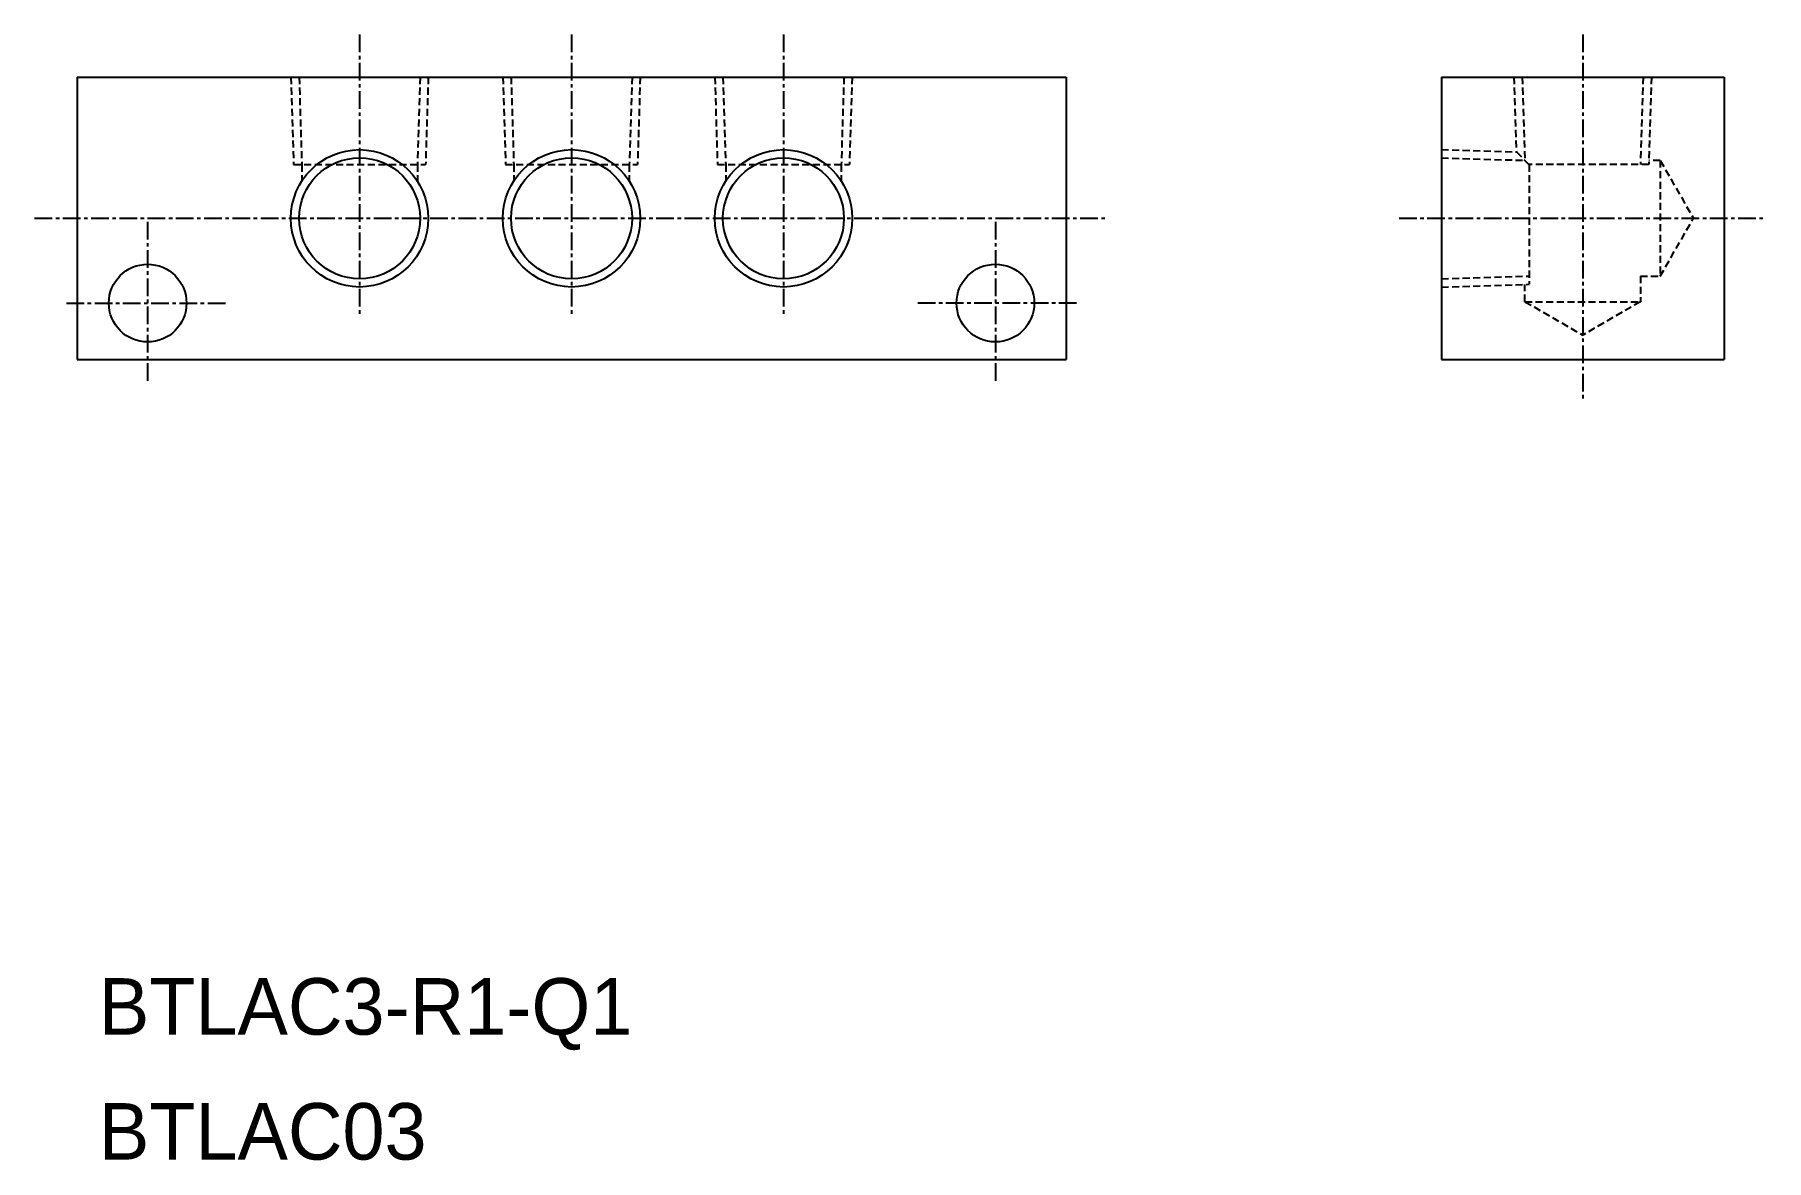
# Model space of a CAD drawing. Extents: x 5262 to 5385, y 21097 to 21177.
import ezdxf

# ---------------------------------------------------------------- set-up
doc = ezdxf.new("R2010")
doc.units = 0
doc.linetypes.add('CENTER', pattern=[2, 1.25, -0.25, 0.25, -0.25])
doc.linetypes.add('DASHED', pattern=[0.75, 0.5, -0.25])
doc.layers.get('0').update_dxf_attribs({"linetype": 'CONTINUOUS'})
doc.layers.add('CENTER', color=1, linetype='CENTER')

msp = doc.modelspace()

# ---------------------------------------------------------------- linework, layer by layer
at = {"color": 7, "linetype": 'CONTINUOUS'}
for p, q in [((5265.19, 21173.73), (5335.19, 21173.73)), ((5265.19, 21173.73), (5265.19, 21153.73)), ((5335.19, 21173.73), (5335.19, 21153.73)), ((5361.76, 21173.73), (5381.76, 21173.73)), ((5361.76, 21173.73), (5361.76, 21153.73)), ((5381.76, 21173.73), (5381.76, 21153.73)), ((5265.19, 21153.73), (5335.19, 21153.73)), ((5361.76, 21153.73), (5381.76, 21153.73))]:
    msp.add_line(p, q, dxfattribs=at)
at = {"color": 3, "linetype": 'DASHED'}
for p, q in [((5280.33, 21173.73), (5280.52, 21167.53)), ((5280.91, 21173.73), (5281.1, 21167.53)), ((5289.47, 21173.73), (5289.28, 21167.53)), ((5290.05, 21173.73), (5289.86, 21167.53)), ((5295.33, 21173.73), (5295.52, 21167.53)), ((5295.91, 21173.73), (5296.1, 21167.53)), ((5304.47, 21173.73), (5304.28, 21167.53)), ((5305.05, 21173.73), (5304.86, 21167.53)), ((5310.33, 21173.73), (5310.52, 21167.53)), ((5310.91, 21173.73), (5311.1, 21167.53)), ((5319.47, 21173.73), (5319.28, 21167.53)), ((5320.05, 21173.73), (5319.86, 21167.53)), ((5366.89, 21173.73), (5367.06, 21168.43)), ((5367.47, 21173.73), (5367.66, 21167.83)), ((5376.04, 21173.73), (5375.84, 21167.53)), ((5376.62, 21173.73), (5376.43, 21167.53)), ((5361.76, 21168.59), (5367.06, 21168.43)), ((5367.06, 21168.43), (5367.96, 21167.53)), ((5280.52, 21167.53), (5289.86, 21167.53)), ((5281.1, 21167.53), (5281.1, 21166.36)), ((5289.28, 21167.53), (5289.28, 21166.36)), ((5295.52, 21167.53), (5304.86, 21167.53)), ((5296.1, 21167.53), (5296.1, 21166.36)), ((5304.28, 21167.53), (5304.28, 21166.36)), ((5310.52, 21167.53), (5319.86, 21167.53)), ((5311.1, 21167.53), (5311.1, 21166.36)), ((5319.28, 21167.53), (5319.28, 21166.36)), ((5361.76, 21168.01), (5367.66, 21167.83)), ((5367.96, 21167.53), (5367.96, 21159.06)), ((5376.43, 21167.53), (5367.96, 21167.53)), ((5377.24, 21167.82), (5376.43, 21167.82)), ((5377.24, 21167.82), (5377.24, 21159.64)), ((5377.24, 21167.82), (5379.6, 21163.73)), ((5377.24, 21159.64), (5379.6, 21163.73)), ((5361.76, 21159.45), (5367.96, 21159.64)), ((5361.76, 21158.86), (5367.96, 21159.06)), ((5367.67, 21157.83), (5367.67, 21159.05)), ((5375.84, 21159.64), (5377.24, 21159.64)), ((5375.84, 21159.64), (5375.84, 21157.83)), ((5367.67, 21157.83), (5375.84, 21157.83)), ((5367.67, 21157.83), (5371.76, 21155.47)), ((5375.84, 21157.83), (5371.76, 21155.47))]:
    msp.add_line(p, q, dxfattribs=at)
at = {"color": 3, "linetype": 'CONTINUOUS'}
for centre in [(5285.19, 21163.73), (5300.19, 21163.73), (5315.19, 21163.73)]:
    msp.add_circle(centre, 4.86, dxfattribs=at)
at = {"color": 7, "linetype": 'CONTINUOUS'}
for centre, radius in [((5285.19, 21163.73), 4.28), ((5300.19, 21163.73), 4.28), ((5315.19, 21163.73), 4.28), ((5270.19, 21157.73), 2.75), ((5330.19, 21157.73), 2.75)]:
    msp.add_circle(centre, radius, dxfattribs=at)
at = {"layer": 'CENTER', "color": 1, "linetype": 'CENTER'}
for p, q in [((5285.19, 21176.73), (5285.19, 21156.81)), ((5300.19, 21176.73), (5300.19, 21156.81)), ((5315.19, 21176.73), (5315.19, 21156.81)), ((5371.76, 21176.73), (5371.76, 21150.73)), ((5262.19, 21163.73), (5338.19, 21163.73)), ((5270.19, 21163.48), (5270.19, 21151.98)), ((5330.19, 21163.48), (5330.19, 21151.98)), ((5358.76, 21163.73), (5384.76, 21163.73)), ((5264.44, 21157.73), (5275.94, 21157.73)), ((5335.94, 21157.73), (5324.44, 21157.73))]:
    msp.add_line(p, q, dxfattribs=at)

# ---------------------------------------------------------------- texts
at = {"color": 7, "linetype": 'CONTINUOUS'}
for s, p in [('BTLAC3-R1-Q1', (5266.74, 21105.96)), ('BTLAC03', (5266.74, 21097.12))]:
    msp.add_text(s, height=4, dxfattribs=at).set_placement(p)

doc.saveas('drawing.dxf')
